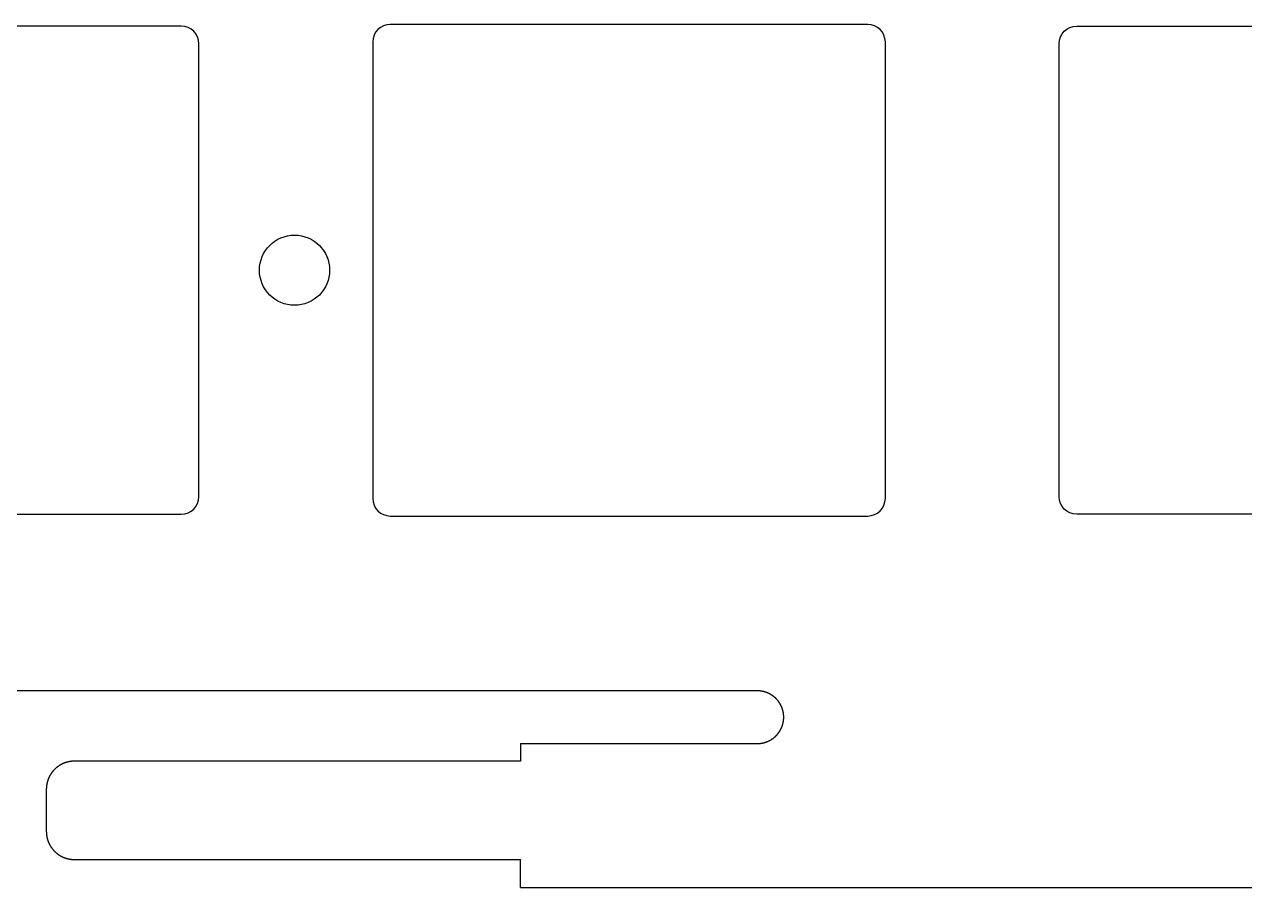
# Model space of a CAD drawing. Header units: millimetres. Extents: x -11 to 340, y -118 to 18.
# Drawn here: x 135.18 to 169.93, y -117.6 to -93.01 of the extents above; entities that cross this region are included whole.
import ezdxf

# ---------------------------------------------------------------- set-up
doc = ezdxf.new("R2010")
doc.units = ezdxf.units.MM
doc.header["$MEASUREMENT"] = 0
doc.layers.get('0').update_dxf_attribs({"linetype": 'CONTINUOUS'})
doc.layers.add('BLACK', color=7, linetype='CONTINUOUS')

msp = doc.modelspace()

# ---------------------------------------------------------------- linework, layer by layer
for points in [[(126.55, -106.4625, 0.414212391), (127.05, -106.9625), (139.65, -106.9625, 0.414212391), (140.15, -106.4625), (140.15, -93.5625, 0.414212391), (139.65, -93.0625), (127.05, -93.0625, 0.414212391), (126.55, -93.5625)], [(159.2, -93.0125), (145.6, -93.0125, 0.414212391), (145.1, -93.5125), (145.1, -106.5125, 0.414212391), (145.6, -107.0125), (159.2, -107.0125, 0.414213562), (159.7, -106.5125), (159.7, -93.5125, 0.414213562)], [(164.65, -106.4625), (164.65, -93.5625, -0.414213562), (165.15, -93.0625), (177.75, -93.0625, -0.414213562), (178.25, -93.5625), (178.25, -106.4625, -0.414213562), (177.75, -106.9625), (165.15, -106.9625, -0.414213562)]]:
    msp.add_lwpolyline(points, format="xyb", close=True)
msp.add_circle((142.875, -100.0125), 1)
at = {"layer": 'BLACK', "linetype": 'Continuous'}
for p, q in [((156.05625, -111.9925), (111.82757, -111.9925)), ((156.057047, -111.9925), (156.05625, -111.9925)), ((156.060964, -111.992515), (156.057047, -111.9925)), ((156.064876, -111.992549), (156.060964, -111.992515)), ((156.068789, -111.992603), (156.064876, -111.992549)), ((156.072697, -111.992677), (156.068789, -111.992603)), ((156.076604, -111.992771), (156.072697, -111.992677)), ((156.080507, -111.992885), (156.076604, -111.992771)), ((156.084409, -111.993019), (156.080507, -111.992885)), ((156.088306, -111.993173), (156.084409, -111.993019)), ((156.092204, -111.993347), (156.088306, -111.993173)), ((156.096096, -111.99354), (156.092204, -111.993347)), ((156.099987, -111.993754), (156.096096, -111.99354)), ((156.103873, -111.993988), (156.099987, -111.993754)), ((156.107759, -111.994241), (156.103873, -111.993988)), ((156.11164, -111.994514), (156.107759, -111.994241)), ((156.11552, -111.994808), (156.11164, -111.994514)), ((156.119394, -111.995121), (156.11552, -111.994808)), ((156.123268, -111.995453), (156.119394, -111.995121)), ((156.127136, -111.995806), (156.123268, -111.995453)), ((156.131003, -111.996179), (156.127136, -111.995806)), ((156.134864, -111.996571), (156.131003, -111.996179)), ((156.138725, -111.996983), (156.134864, -111.996571)), ((156.14258, -111.997415), (156.138725, -111.996983)), ((156.146433, -111.997866), (156.14258, -111.997415)), ((156.150281, -111.998338), (156.146433, -111.997866)), ((156.154128, -111.998829), (156.150281, -111.998338)), ((156.157968, -111.99934), (156.154128, -111.998829)), ((156.161808, -111.99987), (156.157968, -111.99934)), ((156.165641, -112.00042), (156.161808, -111.99987)), ((156.169472, -112.00099), (156.165641, -112.00042)), ((156.173298, -112.00158), (156.169472, -112.00099)), ((156.177121, -112.002189), (156.173298, -112.00158)), ((156.180939, -112.002818), (156.177121, -112.002189)), ((156.184754, -112.003466), (156.180939, -112.002818)), ((156.188563, -112.004134), (156.184754, -112.003466)), ((156.192371, -112.004822), (156.188563, -112.004134)), ((156.196171, -112.005529), (156.192371, -112.004822)), ((156.19997, -112.006256), (156.196171, -112.005529)), ((156.203762, -112.007002), (156.19997, -112.006256)), ((156.207551, -112.007768), (156.203762, -112.007002)), ((156.211334, -112.008553), (156.207551, -112.007768)), ((156.215115, -112.009358), (156.211334, -112.008553)), ((156.218888, -112.010182), (156.215115, -112.009358)), ((156.222659, -112.011026), (156.218888, -112.010182)), ((156.226423, -112.011889), (156.222659, -112.011026)), ((156.230184, -112.012772), (156.226423, -112.011889)), ((156.233938, -112.013674), (156.230184, -112.012772)), ((156.23769, -112.014596), (156.233938, -112.013674)), ((156.241433, -112.015536), (156.23769, -112.014596)), ((156.245174, -112.016496), (156.241433, -112.015536)), ((156.248908, -112.017476), (156.245174, -112.016496)), ((156.252638, -112.018475), (156.248908, -112.017476)), ((156.256361, -112.019492), (156.252638, -112.018475)), ((156.26008, -112.02053), (156.256361, -112.019492)), ((156.263792, -112.021586), (156.26008, -112.02053)), ((156.2675, -112.022662), (156.263792, -112.021586)), ((156.2712, -112.023757), (156.2675, -112.022662)), ((156.274897, -112.024871), (156.2712, -112.023757)), ((156.278586, -112.026004), (156.274897, -112.024871)), ((156.282271, -112.027157), (156.278586, -112.026004)), ((156.285947, -112.028328), (156.282271, -112.027157)), ((156.28962, -112.029519), (156.285947, -112.028328)), ((156.293285, -112.030728), (156.28962, -112.029519)), ((156.296945, -112.031957), (156.293285, -112.030728)), ((156.300597, -112.033204), (156.296945, -112.031957)), ((156.304244, -112.034471), (156.300597, -112.033204)), ((156.307883, -112.035756), (156.304244, -112.034471)), ((156.311518, -112.037061), (156.307883, -112.035756)), ((156.315144, -112.038384), (156.311518, -112.037061)), ((156.318765, -112.039726), (156.315144, -112.038384)), ((156.322377, -112.041087), (156.318765, -112.039726)), ((156.325984, -112.042467), (156.322377, -112.041087)), ((156.329582, -112.043865), (156.325984, -112.042467)), ((156.333176, -112.045282), (156.329582, -112.043865)), ((156.33676, -112.046718), (156.333176, -112.045282)), ((156.340338, -112.048173), (156.33676, -112.046718)), ((156.343908, -112.049646), (156.340338, -112.048173)), ((156.347472, -112.051138), (156.343908, -112.049646)), ((156.351027, -112.052648), (156.347472, -112.051138)), ((156.354576, -112.054177), (156.351027, -112.052648)), ((156.358115, -112.055724), (156.354576, -112.054177)), ((156.361649, -112.057291), (156.358115, -112.055724)), ((156.365172, -112.058875), (156.361649, -112.057291)), ((156.36869, -112.060478), (156.365172, -112.058875)), ((156.372198, -112.062098), (156.36869, -112.060478)), ((156.3757, -112.063738), (156.372198, -112.062098)), ((156.379191, -112.065395), (156.3757, -112.063738)), ((156.382676, -112.067072), (156.379191, -112.065395)), ((156.386151, -112.068765), (156.382676, -112.067072)), ((156.389619, -112.070478), (156.386151, -112.068765)), ((156.393077, -112.072208), (156.389619, -112.070478)), ((156.396528, -112.073957), (156.393077, -112.072208)), ((156.399969, -112.075723), (156.396528, -112.073957)), ((156.403403, -112.077507), (156.399969, -112.075723)), ((156.406826, -112.079309), (156.403403, -112.077507)), ((156.410241, -112.08113), (156.406826, -112.079309)), ((156.413646, -112.082967), (156.410241, -112.08113)), ((156.417043, -112.084824), (156.413646, -112.082967)), ((156.42043, -112.086697), (156.417043, -112.084824)), ((156.423808, -112.088588), (156.42043, -112.086697)), ((156.427176, -112.090497), (156.423808, -112.088588)), ((156.430536, -112.092424), (156.427176, -112.090497)), ((156.433884, -112.094368), (156.430536, -112.092424)), ((156.437224, -112.096329), (156.433884, -112.094368)), ((156.440553, -112.098308), (156.437224, -112.096329)), ((156.443874, -112.100305), (156.440553, -112.098308)), ((156.447183, -112.102318), (156.443874, -112.100305)), ((156.450483, -112.10435), (156.447183, -112.102318)), ((156.453772, -112.106398), (156.450483, -112.10435)), ((156.457052, -112.108463), (156.453772, -112.106398)), ((156.46032, -112.110546), (156.457052, -112.108463)), ((156.463579, -112.112646), (156.46032, -112.110546)), ((156.466827, -112.114762), (156.463579, -112.112646)), ((156.470064, -112.116896), (156.466827, -112.114762)), ((156.47329, -112.119046), (156.470064, -112.116896)), ((156.476506, -112.121214), (156.47329, -112.119046)), ((156.479711, -112.123398), (156.476506, -112.121214)), ((156.482905, -112.125599), (156.479711, -112.123398)), ((156.486087, -112.127816), (156.482905, -112.125599)), ((156.489259, -112.13005), (156.486087, -112.127816)), ((156.492419, -112.1323), (156.489259, -112.13005)), ((156.495568, -112.134568), (156.492419, -112.1323)), ((156.498705, -112.136851), (156.495568, -112.134568)), ((156.501831, -112.139151), (156.498705, -112.136851)), ((156.504945, -112.141467), (156.501831, -112.139151)), ((156.508047, -112.143799), (156.504945, -112.141467)), ((156.511138, -112.146148), (156.508047, -112.143799)), ((156.514217, -112.148512), (156.511138, -112.146148)), ((156.517283, -112.150893), (156.514217, -112.148512)), ((156.520338, -112.153289), (156.517283, -112.150893)), ((156.52338, -112.155701), (156.520338, -112.153289)), ((156.52641, -112.15813), (156.52338, -112.155701)), ((156.529427, -112.160573), (156.52641, -112.15813)), ((156.532433, -112.163033), (156.529427, -112.160573)), ((156.535425, -112.165508), (156.532433, -112.163033)), ((156.538405, -112.167998), (156.535425, -112.165508)), ((156.541373, -112.170504), (156.538405, -112.167998)), ((156.544327, -112.173026), (156.541373, -112.170504)), ((156.547269, -112.175562), (156.544327, -112.173026)), ((156.550197, -112.178114), (156.547269, -112.175562)), ((156.553113, -112.180681), (156.550197, -112.178114)), ((156.556015, -112.183263), (156.553113, -112.180681)), ((156.558904, -112.18586), (156.556015, -112.183263)), ((156.56178, -112.188472), (156.558904, -112.18586)), ((156.564642, -112.191099), (156.56178, -112.188472)), ((156.567491, -112.19374), (156.564642, -112.191099)), ((156.570326, -112.196397), (156.567491, -112.19374)), ((156.573148, -112.199067), (156.570326, -112.196397)), ((156.575955, -112.201753), (156.573148, -112.199067)), ((156.578749, -112.204452), (156.575955, -112.201753)), ((156.581529, -112.207166), (156.578749, -112.204452)), ((156.584295, -112.209895), (156.581529, -112.207166)), ((156.587047, -112.212637), (156.584295, -112.209895)), ((156.592508, -112.218165), (156.587047, -112.212637)), ((156.597912, -112.223748), (156.592508, -112.218165)), ((156.603258, -112.229386), (156.597912, -112.223748)), ((156.608545, -112.235078), (156.603258, -112.229386)), ((156.613772, -112.240824), (156.608545, -112.235078)), ((156.61894, -112.246624), (156.613772, -112.240824)), ((156.624048, -112.252475), (156.61894, -112.246624)), ((156.629094, -112.258379), (156.624048, -112.252475)), ((156.634079, -112.264333), (156.629094, -112.258379)), ((156.639001, -112.270337), (156.634079, -112.264333)), ((156.643861, -112.276391), (156.639001, -112.270337)), ((156.648657, -112.282494), (156.643861, -112.276391)), ((156.65339, -112.288645), (156.648657, -112.282494)), ((156.658057, -112.294843), (156.65339, -112.288645)), ((156.66266, -112.301087), (156.658057, -112.294843)), ((156.667198, -112.307378), (156.66266, -112.301087)), ((156.671669, -112.313714), (156.667198, -112.307378)), ((156.676074, -112.320094), (156.671669, -112.313714)), ((156.680412, -112.326517), (156.676074, -112.320094)), ((156.684682, -112.332984), (156.680412, -112.326517)), ((156.688884, -112.339493), (156.684682, -112.332984)), ((156.693019, -112.346044), (156.688884, -112.339493)), ((156.697084, -112.352635), (156.693019, -112.346044)), ((156.70108, -112.359266), (156.697084, -112.352635)), ((156.705006, -112.365936), (156.70108, -112.359266)), ((156.708863, -112.372645), (156.705006, -112.365936)), ((156.712649, -112.379392), (156.708863, -112.372645)), ((156.716364, -112.386176), (156.712649, -112.379392)), ((156.720007, -112.392996), (156.716364, -112.386176)), ((156.72358, -112.399852), (156.720007, -112.392996)), ((156.72708, -112.406743), (156.72358, -112.399852)), ((156.730508, -112.413668), (156.72708, -112.406743)), ((156.733864, -112.420627), (156.730508, -112.413668)), ((156.737146, -112.427618), (156.733864, -112.420627)), ((156.740356, -112.434642), (156.737146, -112.427618)), ((156.743492, -112.441697), (156.740356, -112.434642)), ((156.746554, -112.448782), (156.743492, -112.441697)), ((156.749542, -112.455898), (156.746554, -112.448782)), ((156.752456, -112.463043), (156.749542, -112.455898)), ((156.755295, -112.470217), (156.752456, -112.463043)), ((156.758059, -112.477419), (156.755295, -112.470217)), ((156.760749, -112.484648), (156.758059, -112.477419)), ((156.763362, -112.491903), (156.760749, -112.484648)), ((156.765901, -112.499185), (156.763362, -112.491903)), ((156.768363, -112.506493), (156.765901, -112.499185)), ((156.77075, -112.513825), (156.768363, -112.506493)), ((156.77306, -112.521181), (156.77075, -112.513825)), ((156.775295, -112.528561), (156.77306, -112.521181)), ((156.777452, -112.535964), (156.775295, -112.528561)), ((156.779533, -112.543389), (156.777452, -112.535964)), ((156.781537, -112.550836), (156.779533, -112.543389)), ((156.783464, -112.558304), (156.781537, -112.550836)), ((156.785314, -112.565792), (156.783464, -112.558304)), ((156.787086, -112.573301), (156.785314, -112.565792)), ((156.788781, -112.580829), (156.787086, -112.573301)), ((156.790398, -112.588376), (156.788781, -112.580829)), ((156.780275, -112.938888), (156.781274, -112.935158)), ((156.781274, -112.935158), (156.782254, -112.931425)), ((156.782254, -112.931425), (156.783214, -112.927684)), ((156.783214, -112.927684), (156.784154, -112.92394)), ((156.784154, -112.92394), (156.785076, -112.920189)), ((156.785076, -112.920189), (156.785978, -112.916435)), ((156.785978, -112.916435), (156.786861, -112.912673)), ((156.786861, -112.912673), (156.787724, -112.908909)), ((156.787724, -112.908909), (156.788568, -112.905138)), ((156.788568, -112.905138), (156.789392, -112.901365)), ((156.789392, -112.901365), (156.790197, -112.897584)), ((156.790197, -112.897584), (156.790982, -112.893802)), ((156.791937, -112.595941), (156.790398, -112.588376)), ((156.790982, -112.893802), (156.791748, -112.890012)), ((156.791748, -112.890012), (156.792494, -112.88622)), ((156.793399, -112.603524), (156.791937, -112.595941)), ((156.792494, -112.88622), (156.793221, -112.882421)), ((156.793221, -112.882421), (156.793928, -112.878621)), ((156.794782, -112.611124), (156.793399, -112.603524)), ((156.793928, -112.878621), (156.794616, -112.874814)), ((156.794616, -112.874814), (156.795284, -112.871005)), ((156.796087, -112.618741), (156.794782, -112.611124)), ((156.795284, -112.871005), (156.795932, -112.867189)), ((156.795932, -112.867189), (156.796561, -112.863372)), ((156.797314, -112.626375), (156.796087, -112.618741)), ((156.796561, -112.863372), (156.79717, -112.859548)), ((156.79717, -112.859548), (156.79776, -112.855723)), ((156.798463, -112.634024), (156.797314, -112.626375)), ((156.79776, -112.855723), (156.79833, -112.851891)), ((156.79833, -112.851891), (156.79888, -112.848058)), ((156.799533, -112.641688), (156.798463, -112.634024)), ((156.79888, -112.848058), (156.79941, -112.844219)), ((156.79941, -112.844219), (156.799921, -112.840378)), ((156.800524, -112.649367), (156.799533, -112.641688)), ((156.799921, -112.840378), (156.800412, -112.836531)), ((156.800412, -112.836531), (156.800884, -112.832684)), ((156.801437, -112.65706), (156.800524, -112.649367)), ((156.800884, -112.832684), (156.801335, -112.82883)), ((156.801335, -112.82883), (156.801767, -112.824975)), ((156.802271, -112.664768), (156.801437, -112.65706)), ((156.801767, -112.824975), (156.802179, -112.821115)), ((156.802179, -112.821115), (156.802571, -112.817253)), ((156.803025, -112.672488), (156.802271, -112.664768)), ((156.802571, -112.817253), (156.802944, -112.813386)), ((156.802944, -112.813386), (156.803297, -112.809518)), ((156.803701, -112.680221), (156.803025, -112.672488)), ((156.803297, -112.809518), (156.803629, -112.805644)), ((156.803629, -112.805644), (156.803942, -112.80177)), ((156.804298, -112.687967), (156.803701, -112.680221)), ((156.803942, -112.80177), (156.804236, -112.79789)), ((156.804236, -112.79789), (156.804509, -112.794009)), ((156.804815, -112.695725), (156.804298, -112.687967)), ((156.804509, -112.794009), (156.804762, -112.790124)), ((156.804762, -112.790124), (156.804996, -112.786237)), ((156.805253, -112.703494), (156.804815, -112.695725)), ((156.804996, -112.786237), (156.80521, -112.782346)), ((156.80521, -112.782346), (156.805403, -112.778454)), ((156.805612, -112.711275), (156.805253, -112.703494)), ((156.805403, -112.778454), (156.805577, -112.774557)), ((156.805577, -112.774557), (156.805731, -112.770659)), ((156.805891, -112.719066), (156.805612, -112.711275)), ((156.805731, -112.770659), (156.805865, -112.766757)), ((156.805865, -112.766757), (156.805979, -112.762854)), ((156.80609, -112.726868), (156.805891, -112.719066)), ((156.805979, -112.762854), (156.806073, -112.758947)), ((156.806073, -112.758947), (156.806147, -112.755039)), ((156.80621, -112.734679), (156.80609, -112.726868)), ((156.806147, -112.755039), (156.806201, -112.751127)), ((156.806201, -112.751127), (156.806235, -112.747214)), ((156.80625, -112.7425), (156.80621, -112.734679)), ((156.806235, -112.747214), (156.80625, -112.743297)), ((156.80625, -112.743297), (156.80625, -112.7425)), ((156.575003, -113.284162), (156.580586, -113.278758)), ((156.580586, -113.278758), (156.586113, -113.273297)), ((156.586113, -113.273297), (156.588855, -113.270545)), ((156.588855, -113.270545), (156.591584, -113.267779)), ((156.591584, -113.267779), (156.594298, -113.264999)), ((156.594298, -113.264999), (156.596998, -113.262206)), ((156.596998, -113.262206), (156.599683, -113.259398)), ((156.599683, -113.259398), (156.602354, -113.256576)), ((156.602354, -113.256576), (156.60501, -113.253741)), ((156.60501, -113.253741), (156.607651, -113.250892)), ((156.607651, -113.250892), (156.610278, -113.24803)), ((156.610278, -113.24803), (156.61289, -113.245154)), ((156.61289, -113.245154), (156.615487, -113.242265)), ((156.615487, -113.242265), (156.618069, -113.239363)), ((156.618069, -113.239363), (156.620636, -113.236448)), ((156.620636, -113.236448), (156.623188, -113.233519)), ((156.623188, -113.233519), (156.625724, -113.230577)), ((156.625724, -113.230577), (156.628246, -113.227623)), ((156.628246, -113.227623), (156.630752, -113.224656)), ((156.630752, -113.224656), (156.633242, -113.221676)), ((156.633242, -113.221676), (156.635717, -113.218683)), ((156.635717, -113.218683), (156.638177, -113.215678)), ((156.638177, -113.215678), (156.64062, -113.21266)), ((156.64062, -113.21266), (156.643049, -113.20963)), ((156.643049, -113.20963), (156.645461, -113.206588)), ((156.645461, -113.206588), (156.647857, -113.203533)), ((156.647857, -113.203533), (156.650238, -113.200467)), ((156.650238, -113.200467), (156.652602, -113.197388)), ((156.652602, -113.197388), (156.654951, -113.194298)), ((156.654951, -113.194298), (156.657283, -113.191195)), ((156.657283, -113.191195), (156.659599, -113.188081)), ((156.659599, -113.188081), (156.661899, -113.184955)), ((156.661899, -113.184955), (156.664182, -113.181818)), ((156.664182, -113.181818), (156.66645, -113.178669)), ((156.66645, -113.178669), (156.6687, -113.175509)), ((156.6687, -113.175509), (156.670934, -113.172337)), ((156.670934, -113.172337), (156.673151, -113.169155)), ((156.673151, -113.169155), (156.675353, -113.165961)), ((156.675353, -113.165961), (156.677536, -113.162757)), ((156.677536, -113.162757), (156.679704, -113.159541)), ((156.679704, -113.159541), (156.681854, -113.156315)), ((156.681854, -113.156315), (156.683988, -113.153077)), ((156.683988, -113.153077), (156.686104, -113.14983)), ((156.686104, -113.14983), (156.688204, -113.146571)), ((156.688204, -113.146571), (156.690287, -113.143302)), ((156.690287, -113.143302), (156.692352, -113.140023)), ((156.692352, -113.140023), (156.6944, -113.136734)), ((156.6944, -113.136734), (156.696432, -113.133433)), ((156.696432, -113.133433), (156.698445, -113.130124)), ((156.698445, -113.130124), (156.700442, -113.126804)), ((156.700442, -113.126804), (156.702421, -113.123475)), ((156.702421, -113.123475), (156.704382, -113.120134)), ((156.704382, -113.120134), (156.706326, -113.116786)), ((156.706326, -113.116786), (156.708253, -113.113426)), ((156.708253, -113.113426), (156.710162, -113.110059)), ((156.710162, -113.110059), (156.712053, -113.10668)), ((156.712053, -113.10668), (156.713926, -113.103294)), ((156.713926, -113.103294), (156.715783, -113.099896)), ((156.715783, -113.099896), (156.71762, -113.096491)), ((156.71762, -113.096491), (156.719441, -113.093076)), ((156.719441, -113.093076), (156.721243, -113.089653)), ((156.721243, -113.089653), (156.723027, -113.08622)), ((156.723027, -113.08622), (156.724793, -113.082779)), ((156.724793, -113.082779), (156.726542, -113.079328)), ((156.726542, -113.079328), (156.728272, -113.07587)), ((156.728272, -113.07587), (156.729985, -113.072402)), ((156.729985, -113.072402), (156.731678, -113.068927)), ((156.731678, -113.068927), (156.733355, -113.065442)), ((156.733355, -113.065442), (156.735012, -113.06195)), ((156.735012, -113.06195), (156.736652, -113.058448)), ((156.736652, -113.058448), (156.738272, -113.05494)), ((156.738272, -113.05494), (156.739875, -113.051423)), ((156.739875, -113.051423), (156.741459, -113.047899)), ((156.741459, -113.047899), (156.743026, -113.044365)), ((156.743026, -113.044365), (156.744573, -113.040826)), ((156.744573, -113.040826), (156.746102, -113.037277)), ((156.746102, -113.037277), (156.747612, -113.033722)), ((156.747612, -113.033722), (156.749104, -113.030158)), ((156.749104, -113.030158), (156.750577, -113.026589)), ((156.750577, -113.026589), (156.752032, -113.02301)), ((156.752032, -113.02301), (156.753468, -113.019426)), ((156.753468, -113.019426), (156.754885, -113.015833)), ((156.754885, -113.015833), (156.756283, -113.012234)), ((156.756283, -113.012234), (156.757663, -113.008627)), ((156.757663, -113.008627), (156.759024, -113.005015)), ((156.759024, -113.005015), (156.760366, -113.001394)), ((156.760366, -113.001394), (156.761689, -112.997768)), ((156.761689, -112.997768), (156.762994, -112.994134)), ((156.762994, -112.994134), (156.764279, -112.990495)), ((156.764279, -112.990495), (156.765546, -112.986847)), ((156.765546, -112.986847), (156.766793, -112.983195)), ((156.766793, -112.983195), (156.768022, -112.979535)), ((156.768022, -112.979535), (156.769231, -112.975871)), ((156.769231, -112.975871), (156.770422, -112.972198)), ((156.770422, -112.972198), (156.771593, -112.968521)), ((156.771593, -112.968521), (156.772746, -112.964836)), ((156.772746, -112.964836), (156.773879, -112.961148)), ((156.773879, -112.961148), (156.774993, -112.957451)), ((156.774993, -112.957451), (156.776088, -112.95375)), ((156.776088, -112.95375), (156.777164, -112.950042)), ((156.777164, -112.950042), (156.77822, -112.946331)), ((156.77822, -112.946331), (156.779258, -112.942611)), ((156.779258, -112.942611), (156.780275, -112.938888)), ((149.30625, -113.4925), (149.30625, -113.995029)), ((149.30625, -113.4925), (156.05625, -113.4925)), ((156.05625, -113.4925), (156.064071, -113.49246)), ((156.064071, -113.49246), (156.071882, -113.49234)), ((156.071882, -113.49234), (156.079684, -113.492141)), ((156.079684, -113.492141), (156.087475, -113.491862)), ((156.087475, -113.491862), (156.095256, -113.491503)), ((156.095256, -113.491503), (156.103025, -113.491065)), ((156.103025, -113.491065), (156.110783, -113.490548)), ((156.110783, -113.490548), (156.118529, -113.489951)), ((156.118529, -113.489951), (156.126262, -113.489275)), ((156.126262, -113.489275), (156.133983, -113.488521)), ((156.133983, -113.488521), (156.14169, -113.487687)), ((156.14169, -113.487687), (156.149383, -113.486774)), ((156.149383, -113.486774), (156.157062, -113.485783)), ((156.157062, -113.485783), (156.164726, -113.484713)), ((156.164726, -113.484713), (156.172376, -113.483564)), ((156.172376, -113.483564), (156.180009, -113.482337)), ((156.180009, -113.482337), (156.187626, -113.481032)), ((156.187626, -113.481032), (156.195226, -113.479649)), ((156.195226, -113.479649), (156.202809, -113.478187)), ((156.202809, -113.478187), (156.210375, -113.476648)), ((156.210375, -113.476648), (156.217922, -113.475031)), ((156.217922, -113.475031), (156.22545, -113.473336)), ((156.22545, -113.473336), (156.232958, -113.471564)), ((156.232958, -113.471564), (156.240447, -113.469714)), ((156.240447, -113.469714), (156.247915, -113.467787)), ((156.247915, -113.467787), (156.255362, -113.465783)), ((156.255362, -113.465783), (156.262787, -113.463702)), ((156.262787, -113.463702), (156.270189, -113.461545)), ((156.270189, -113.461545), (156.277569, -113.459311)), ((156.277569, -113.459311), (156.284926, -113.457)), ((156.284926, -113.457), (156.292258, -113.454613)), ((156.292258, -113.454613), (156.299565, -113.452151)), ((156.299565, -113.452151), (156.306847, -113.449612)), ((156.306847, -113.449612), (156.314103, -113.446999)), ((156.314103, -113.446999), (156.321332, -113.444309)), ((156.321332, -113.444309), (156.328534, -113.441545)), ((156.328534, -113.441545), (156.335707, -113.438706)), ((156.335707, -113.438706), (156.342852, -113.435792)), ((156.342852, -113.435792), (156.349968, -113.432804)), ((156.349968, -113.432804), (156.357054, -113.429742)), ((156.357054, -113.429742), (156.364109, -113.426606)), ((156.364109, -113.426606), (156.371132, -113.423397)), ((156.371132, -113.423397), (156.378123, -113.420114)), ((156.378123, -113.420114), (156.385082, -113.416758)), ((156.385082, -113.416758), (156.392007, -113.41333)), ((156.392007, -113.41333), (156.398898, -113.40983)), ((156.398898, -113.40983), (156.405754, -113.406258)), ((156.405754, -113.406258), (156.412574, -113.402614)), ((156.412574, -113.402614), (156.419358, -113.398899)), ((156.419358, -113.398899), (156.426105, -113.395113)), ((156.426105, -113.395113), (156.432814, -113.391256)), ((156.432814, -113.391256), (156.439484, -113.38733)), ((156.439484, -113.38733), (156.446116, -113.383334)), ((156.446116, -113.383334), (156.452707, -113.379269)), ((156.452707, -113.379269), (156.459257, -113.375135)), ((156.459257, -113.375135), (156.465766, -113.370932)), ((156.465766, -113.370932), (156.472233, -113.366662)), ((156.472233, -113.366662), (156.478657, -113.362324)), ((156.478657, -113.362324), (156.485037, -113.357919)), ((156.485037, -113.357919), (156.491372, -113.353448)), ((156.491372, -113.353448), (156.497663, -113.34891)), ((156.497663, -113.34891), (156.503908, -113.344308)), ((156.503908, -113.344308), (156.510106, -113.33964)), ((156.510106, -113.33964), (156.516256, -113.334907)), ((156.516256, -113.334907), (156.522359, -113.330111)), ((156.522359, -113.330111), (156.528413, -113.325252)), ((156.528413, -113.325252), (156.534417, -113.320329)), ((156.534417, -113.320329), (156.540372, -113.315344)), ((156.540372, -113.315344), (156.546275, -113.310298)), ((156.546275, -113.310298), (156.552126, -113.305191)), ((156.552126, -113.305191), (156.557926, -113.300023)), ((156.557926, -113.300023), (156.563672, -113.294795)), ((156.563672, -113.294795), (156.569364, -113.289508)), ((156.569364, -113.289508), (156.575003, -113.284162)), ((135.960146, -114.323185), (135.957788, -114.326425)), ((135.96252, -114.319956), (135.960146, -114.323185)), ((135.964911, -114.316739), (135.96252, -114.319956)), ((135.967318, -114.313534), (135.964911, -114.316739)), ((135.969741, -114.31034), (135.967318, -114.313534)), ((135.97218, -114.307158), (135.969741, -114.31034)), ((135.974635, -114.303989), (135.97218, -114.307158)), ((135.977106, -114.300831), (135.974635, -114.303989)), ((135.979593, -114.297686), (135.977106, -114.300831)), ((135.982096, -114.294552), (135.979593, -114.297686)), ((135.984614, -114.291432), (135.982096, -114.294552)), ((135.987149, -114.288323), (135.984614, -114.291432)), ((135.989698, -114.285227), (135.987149, -114.288323)), ((135.992264, -114.282144), (135.989698, -114.285227)), ((135.994844, -114.279073), (135.992264, -114.282144)), ((135.997441, -114.276015), (135.994844, -114.279073)), ((136.000052, -114.27297), (135.997441, -114.276015)), ((136.002679, -114.269938), (136.000052, -114.27297)), ((136.005321, -114.266919), (136.002679, -114.269938)), ((136.007978, -114.263913), (136.005321, -114.266919)), ((136.01065, -114.26092), (136.007978, -114.263913)), ((136.013337, -114.257941), (136.01065, -114.26092)), ((136.016039, -114.254975), (136.013337, -114.257941)), ((136.018756, -114.252022), (136.016039, -114.254975)), ((136.021488, -114.249083), (136.018756, -114.252022)), ((136.024234, -114.246158), (136.021488, -114.249083)), ((136.026994, -114.243246), (136.024234, -114.246158)), ((136.02977, -114.240348), (136.026994, -114.243246)), ((136.032559, -114.237464), (136.02977, -114.240348)), ((136.035363, -114.234593), (136.032559, -114.237464)), ((136.038182, -114.231737), (136.035363, -114.234593)), ((136.043861, -114.226067), (136.038182, -114.231737)), ((136.049596, -114.220454), (136.043861, -114.226067)), ((136.055386, -114.214899), (136.049596, -114.220454)), ((136.061232, -114.209401), (136.055386, -114.214899)), ((136.067131, -114.203963), (136.061232, -114.209401)), ((136.073084, -114.198584), (136.067131, -114.203963)), ((136.07909, -114.193266), (136.073084, -114.198584)), ((136.085148, -114.188008), (136.07909, -114.193266)), ((136.091258, -114.182811), (136.085148, -114.188008)), ((136.097418, -114.177676), (136.091258, -114.182811)), ((136.103628, -114.172603), (136.097418, -114.177676)), ((136.109888, -114.167593), (136.103628, -114.172603)), ((136.116196, -114.162647), (136.109888, -114.167593)), ((136.122553, -114.157765), (136.116196, -114.162647)), ((136.128956, -114.152947), (136.122553, -114.157765)), ((136.135407, -114.148194), (136.128956, -114.152947)), ((136.141903, -114.143507), (136.135407, -114.148194)), ((136.148444, -114.138885), (136.141903, -114.143507)), ((136.15503, -114.134331), (136.148444, -114.138885)), ((136.161659, -114.129843), (136.15503, -114.134331)), ((136.168332, -114.125422), (136.161659, -114.129843)), ((136.175047, -114.12107), (136.168332, -114.125422)), ((136.181804, -114.116785), (136.175047, -114.12107)), ((136.188601, -114.11257), (136.181804, -114.116785)), ((136.195439, -114.108423), (136.188601, -114.11257)), ((136.202316, -114.104346), (136.195439, -114.108423)), ((136.209232, -114.100339), (136.202316, -114.104346)), ((136.216186, -114.096402), (136.209232, -114.100339)), ((136.223177, -114.092536), (136.216186, -114.096402)), ((136.230205, -114.088741), (136.223177, -114.092536)), ((136.237269, -114.085017), (136.230205, -114.088741)), ((136.244368, -114.081366), (136.237269, -114.085017)), ((136.251502, -114.077786), (136.244368, -114.081366)), ((136.25867, -114.074278), (136.251502, -114.077786)), ((136.265871, -114.070844), (136.25867, -114.074278)), ((136.273104, -114.067482), (136.265871, -114.070844)), ((136.28037, -114.064194), (136.273104, -114.067482)), ((136.287666, -114.060979), (136.28037, -114.064194)), ((136.294993, -114.057838), (136.287666, -114.060979)), ((136.30235, -114.054772), (136.294993, -114.057838)), ((136.309736, -114.051779), (136.30235, -114.054772)), ((136.317151, -114.048862), (136.309736, -114.051779)), ((136.324594, -114.046019), (136.317151, -114.048862)), ((136.332064, -114.043251), (136.324594, -114.046019)), ((136.33956, -114.040559), (136.332064, -114.043251)), ((136.347083, -114.037942), (136.33956, -114.040559)), ((136.35463, -114.035401), (136.347083, -114.037942)), ((136.362203, -114.032936), (136.35463, -114.035401)), ((136.3698, -114.030547), (136.362203, -114.032936)), ((136.37742, -114.028235), (136.3698, -114.030547)), ((136.385064, -114.025999), (136.37742, -114.028235)), ((136.39273, -114.02384), (136.385064, -114.025999)), ((136.400417, -114.021757), (136.39273, -114.02384)), ((136.408126, -114.019752), (136.400417, -114.021757)), ((136.415856, -114.017824), (136.408126, -114.019752)), ((136.423606, -114.015973), (136.415856, -114.017824)), ((136.431375, -114.0142), (136.423606, -114.015973)), ((136.439164, -114.012504), (136.431375, -114.0142)), ((136.44697, -114.010886), (136.439164, -114.012504)), ((136.454795, -114.009346), (136.44697, -114.010886)), ((136.462638, -114.007884), (136.454795, -114.009346)), ((136.470497, -114.0065), (136.462638, -114.007884)), ((136.478373, -114.005194), (136.470497, -114.0065)), ((136.486265, -114.003967), (136.478373, -114.005194)), ((136.494172, -114.002818), (136.486265, -114.003967)), ((136.502095, -114.001748), (136.494172, -114.002818)), ((136.510032, -114.000756), (136.502095, -114.001748)), ((136.517983, -113.999843), (136.510032, -114.000756)), ((136.525947, -113.999009), (136.517983, -113.999843)), ((136.533925, -113.998254), (136.525947, -113.999009)), ((136.541916, -113.997578), (136.533925, -113.998254)), ((136.549919, -113.996982), (136.541916, -113.997578)), ((136.557934, -113.996464), (136.549919, -113.996982)), ((136.56596, -113.996026), (136.557934, -113.996464)), ((136.573998, -113.995667), (136.56596, -113.996026)), ((136.582046, -113.995388), (136.573998, -113.995667)), ((136.590104, -113.995189), (136.582046, -113.995388)), ((136.598172, -113.995069), (136.590104, -113.995189)), ((136.60625, -113.995029), (136.598172, -113.995069)), ((149.30625, -113.995029), (136.60625, -113.995029)), ((135.815926, -114.670235), (135.815317, -114.674189)), ((135.816554, -114.666289), (135.815926, -114.670235)), ((135.817203, -114.662344), (135.816554, -114.666289)), ((135.81787, -114.658405), (135.817203, -114.662344)), ((135.818558, -114.654468), (135.81787, -114.658405)), ((135.819265, -114.650538), (135.818558, -114.654468)), ((135.819992, -114.646609), (135.819265, -114.650538)), ((135.820737, -114.642688), (135.819992, -114.646609)), ((135.821503, -114.638768), (135.820737, -114.642688)), ((135.822288, -114.634855), (135.821503, -114.638768)), ((135.823093, -114.630945), (135.822288, -114.634855)), ((135.823917, -114.627041), (135.823093, -114.630945)), ((135.824761, -114.623139), (135.823917, -114.627041)), ((135.825624, -114.619245), (135.824761, -114.623139)), ((135.826507, -114.615353), (135.825624, -114.619245)), ((135.827409, -114.611469), (135.826507, -114.615353)), ((135.82833, -114.607587), (135.827409, -114.611469)), ((135.829271, -114.603712), (135.82833, -114.607587)), ((135.830231, -114.59984), (135.829271, -114.603712)), ((135.831211, -114.595976), (135.830231, -114.59984)), ((135.83221, -114.592114), (135.831211, -114.595976)), ((135.833228, -114.58826), (135.83221, -114.592114)), ((135.834265, -114.584409), (135.833228, -114.58826)), ((135.835322, -114.580566), (135.834265, -114.584409)), ((135.836398, -114.576726), (135.835322, -114.580566)), ((135.837493, -114.572894), (135.836398, -114.576726)), ((135.838608, -114.569065), (135.837493, -114.572894)), ((135.839741, -114.565244), (135.838608, -114.569065)), ((135.840894, -114.561427), (135.839741, -114.565244)), ((135.842066, -114.557618), (135.840894, -114.561427)), ((135.843257, -114.553813), (135.842066, -114.557618)), ((135.844467, -114.550016), (135.843257, -114.553813)), ((135.845697, -114.546222), (135.844467, -114.550016)), ((135.846945, -114.542438), (135.845697, -114.546222)), ((135.848212, -114.538657), (135.846945, -114.542438)), ((135.849498, -114.534884), (135.848212, -114.538657)), ((135.850804, -114.531116), (135.849498, -114.534884)), ((135.852128, -114.527357), (135.850804, -114.531116)), ((135.853471, -114.523602), (135.852128, -114.527357)), ((135.854833, -114.519856), (135.853471, -114.523602)), ((135.856214, -114.516114), (135.854833, -114.519856)), ((135.857614, -114.512381), (135.856214, -114.516114)), ((135.859032, -114.508654), (135.857614, -114.512381)), ((135.860469, -114.504935), (135.859032, -114.508654)), ((135.861926, -114.501221), (135.860469, -114.504935)), ((135.8634, -114.497516), (135.861926, -114.501221)), ((135.864894, -114.493817), (135.8634, -114.497516)), ((135.866406, -114.490126), (135.864894, -114.493817)), ((135.867937, -114.486441), (135.866406, -114.490126)), ((135.869486, -114.482766), (135.867937, -114.486441)), ((135.871054, -114.479096), (135.869486, -114.482766)), ((135.87264, -114.475436), (135.871054, -114.479096)), ((135.874245, -114.471781), (135.87264, -114.475436)), ((135.875868, -114.468136), (135.874245, -114.471781)), ((135.87751, -114.464497), (135.875868, -114.468136)), ((135.87917, -114.460868), (135.87751, -114.464497)), ((135.880848, -114.457245), (135.87917, -114.460868)), ((135.882545, -114.453632), (135.880848, -114.457245)), ((135.88426, -114.450026), (135.882545, -114.453632)), ((135.885993, -114.44643), (135.88426, -114.450026)), ((135.887745, -114.44284), (135.885993, -114.44643)), ((135.889514, -114.43926), (135.887745, -114.44284)), ((135.891302, -114.435687), (135.889514, -114.43926)), ((135.893107, -114.432125), (135.891302, -114.435687)), ((135.894931, -114.428569), (135.893107, -114.432125)), ((135.896772, -114.425024), (135.894931, -114.428569)), ((135.898632, -114.421487), (135.896772, -114.425024)), ((135.90051, -114.41796), (135.898632, -114.421487)), ((135.902405, -114.41444), (135.90051, -114.41796)), ((135.904318, -114.410931), (135.902405, -114.41444)), ((135.906249, -114.40743), (135.904318, -114.410931)), ((135.908198, -114.40394), (135.906249, -114.40743)), ((135.910164, -114.400457), (135.908198, -114.40394)), ((135.912148, -114.396986), (135.910164, -114.400457)), ((135.91415, -114.393523), (135.912148, -114.396986)), ((135.916168, -114.390071), (135.91415, -114.393523)), ((135.918205, -114.386627), (135.916168, -114.390071)), ((135.920259, -114.383194), (135.918205, -114.386627)), ((135.92233, -114.379771), (135.920259, -114.383194)), ((135.924418, -114.376358), (135.92233, -114.379771)), ((135.926525, -114.372954), (135.924418, -114.376358)), ((135.928647, -114.369562), (135.926525, -114.372954)), ((135.930788, -114.366179), (135.928647, -114.369562)), ((135.932945, -114.362807), (135.930788, -114.366179)), ((135.935119, -114.359445), (135.932945, -114.362807)), ((135.93731, -114.356095), (135.935119, -114.359445)), ((135.939519, -114.352754), (135.93731, -114.356095)), ((135.941744, -114.349425), (135.939519, -114.352754)), ((135.943986, -114.346105), (135.941744, -114.349425)), ((135.946245, -114.342798), (135.943986, -114.346105)), ((135.94852, -114.339501), (135.946245, -114.342798)), ((135.950812, -114.336215), (135.94852, -114.339501)), ((135.953121, -114.33294), (135.950812, -114.336215)), ((135.955446, -114.329678), (135.953121, -114.33294)), ((135.957788, -114.326425), (135.955446, -114.329678)), ((135.806264, -114.790256), (135.80625, -114.794301)), ((135.80625, -114.794301), (135.80625, -114.795029)), ((135.80625, -114.795029), (135.80625, -115.995029)), ((135.806298, -114.786215), (135.806264, -114.790256)), ((135.806351, -114.782174), (135.806298, -114.786215)), ((135.806425, -114.778138), (135.806351, -114.782174)), ((135.806518, -114.774102), (135.806425, -114.778138)), ((135.806632, -114.770071), (135.806518, -114.774102)), ((135.806765, -114.76604), (135.806632, -114.770071)), ((135.806919, -114.762014), (135.806765, -114.76604)), ((135.807092, -114.757988), (135.806919, -114.762014)), ((135.807286, -114.753968), (135.807092, -114.757988)), ((135.807499, -114.749948), (135.807286, -114.753968)), ((135.807732, -114.745933), (135.807499, -114.749948)), ((135.807985, -114.741918), (135.807732, -114.745933)), ((135.808258, -114.737909), (135.807985, -114.741918)), ((135.808551, -114.733901), (135.808258, -114.737909)), ((135.808863, -114.729898), (135.808551, -114.733901)), ((135.809196, -114.725895), (135.808863, -114.729898)), ((135.809548, -114.721899), (135.809196, -114.725895)), ((135.80992, -114.717903), (135.809548, -114.721899)), ((135.810312, -114.713912), (135.80992, -114.717903)), ((135.810724, -114.709923), (135.810312, -114.713912)), ((135.811155, -114.705939), (135.810724, -114.709923)), ((135.811606, -114.701957), (135.811155, -114.705939)), ((135.812077, -114.69798), (135.811606, -114.701957)), ((135.812568, -114.694004), (135.812077, -114.69798)), ((135.813078, -114.690035), (135.812568, -114.694004)), ((135.813608, -114.686066), (135.813078, -114.690035)), ((135.814158, -114.682104), (135.813608, -114.686066)), ((135.814728, -114.678143), (135.814158, -114.682104)), ((135.815317, -114.674189), (135.814728, -114.678143)), ((135.80625, -115.995029), (135.80629, -116.003107)), ((135.80629, -116.003107), (135.80641, -116.011175)), ((135.80641, -116.011175), (135.806609, -116.019233)), ((135.806609, -116.019233), (135.806888, -116.027282)), ((135.806888, -116.027282), (135.807247, -116.035319)), ((135.807247, -116.035319), (135.807685, -116.043345)), ((135.807685, -116.043345), (135.808203, -116.05136)), ((135.808203, -116.05136), (135.808799, -116.059363)), ((135.808799, -116.059363), (135.809475, -116.067354)), ((135.809475, -116.067354), (135.81023, -116.075332)), ((135.81023, -116.075332), (135.811064, -116.083296)), ((135.811064, -116.083296), (135.811977, -116.091247)), ((135.811977, -116.091247), (135.812969, -116.099184)), ((135.812969, -116.099184), (135.814039, -116.107107)), ((135.814039, -116.107107), (135.815188, -116.115014)), ((135.815188, -116.115014), (135.816415, -116.122906)), ((135.816415, -116.122906), (135.817721, -116.130782)), ((135.817721, -116.130782), (135.819105, -116.138641)), ((135.819105, -116.138641), (135.820567, -116.146484)), ((135.820567, -116.146484), (135.822107, -116.154309)), ((135.822107, -116.154309), (135.823725, -116.162116)), ((135.823725, -116.162116), (135.825421, -116.169904)), ((135.825421, -116.169904), (135.827194, -116.177674)), ((135.827194, -116.177674), (135.829045, -116.185423)), ((135.829045, -116.185423), (135.830973, -116.193153)), ((135.830973, -116.193153), (135.832978, -116.200862)), ((135.832978, -116.200862), (135.835061, -116.20855)), ((135.835061, -116.20855), (135.83722, -116.216215)), ((135.83722, -116.216215), (135.839456, -116.223859)), ((135.839456, -116.223859), (135.841768, -116.231479)), ((135.841768, -116.231479), (135.844157, -116.239076)), ((135.844157, -116.239076), (135.846622, -116.246649)), ((135.846622, -116.246649), (135.849163, -116.254197)), ((135.849163, -116.254197), (135.85178, -116.261719)), ((135.85178, -116.261719), (135.854472, -116.269216)), ((135.854472, -116.269216), (135.85724, -116.276686)), ((135.85724, -116.276686), (135.860083, -116.284128)), ((135.860083, -116.284128), (135.863, -116.291543)), ((135.863, -116.291543), (135.865993, -116.298929)), ((135.865993, -116.298929), (135.869059, -116.306286)), ((135.869059, -116.306286), (135.8722, -116.313613)), ((135.8722, -116.313613), (135.875415, -116.32091)), ((135.875415, -116.32091), (135.878703, -116.328175)), ((135.878703, -116.328175), (135.882065, -116.335408)), ((135.882065, -116.335408), (135.885499, -116.342609)), ((135.885499, -116.342609), (135.889007, -116.349777)), ((135.889007, -116.349777), (135.892587, -116.356911)), ((135.892587, -116.356911), (135.896238, -116.36401)), ((135.896238, -116.36401), (135.899962, -116.371074)), ((135.899962, -116.371074), (135.903757, -116.378102)), ((135.903757, -116.378102), (135.907623, -116.385094)), ((135.907623, -116.385094), (135.91156, -116.392048)), ((135.91156, -116.392048), (135.915567, -116.398964)), ((135.915567, -116.398964), (135.919644, -116.405841)), ((135.919644, -116.405841), (135.92379, -116.412678)), ((135.92379, -116.412678), (135.928006, -116.419476)), ((135.928006, -116.419476), (135.93229, -116.426232)), ((135.93229, -116.426232), (135.936643, -116.432947)), ((135.936643, -116.432947), (135.941064, -116.43962)), ((135.941064, -116.43962), (135.945551, -116.446249)), ((135.945551, -116.446249), (135.950106, -116.452835)), ((135.950106, -116.452835), (135.954728, -116.459376)), ((135.954728, -116.459376), (135.959415, -116.465873)), ((135.959415, -116.465873), (135.964168, -116.472323)), ((135.964168, -116.472323), (135.968986, -116.478726)), ((135.968986, -116.478726), (135.973868, -116.485083)), ((135.973868, -116.485083), (135.978814, -116.491391)), ((135.978814, -116.491391), (135.983824, -116.497651)), ((135.983824, -116.497651), (135.988897, -116.503861)), ((135.988897, -116.503861), (135.994032, -116.510021)), ((135.994032, -116.510021), (135.999228, -116.516131)), ((135.999228, -116.516131), (136.004486, -116.522189)), ((136.004486, -116.522189), (136.009805, -116.528195)), ((136.009805, -116.528195), (136.015184, -116.534148)), ((136.015184, -116.534148), (136.020622, -116.540047)), ((136.020622, -116.540047), (136.026119, -116.545893)), ((136.026119, -116.545893), (136.031675, -116.551683)), ((136.031675, -116.551683), (136.037288, -116.557418)), ((136.037288, -116.557418), (136.042958, -116.563097)), ((136.042958, -116.563097), (136.045814, -116.565916)), ((136.045814, -116.565916), (136.048684, -116.56872)), ((136.048684, -116.56872), (136.051568, -116.571509)), ((136.051568, -116.571509), (136.054467, -116.574285)), ((136.054467, -116.574285), (136.057378, -116.577045)), ((136.057378, -116.577045), (136.060304, -116.579792)), ((136.060304, -116.579792), (136.063243, -116.582523)), ((136.063243, -116.582523), (136.066196, -116.58524)), ((136.066196, -116.58524), (136.069162, -116.587942)), ((136.069162, -116.587942), (136.072141, -116.590629)), ((136.072141, -116.590629), (136.075134, -116.593301)), ((136.075134, -116.593301), (136.07814, -116.595958)), ((136.07814, -116.595958), (136.081159, -116.5986)), ((136.081159, -116.5986), (136.084191, -116.601227)), ((136.084191, -116.601227), (136.087236, -116.603838)), ((136.087236, -116.603838), (136.090294, -116.606435)), ((136.090294, -116.606435), (136.093364, -116.609015)), ((136.093364, -116.609015), (136.096448, -116.611581)), ((136.096448, -116.611581), (136.099544, -116.61413)), ((136.099544, -116.61413), (136.102652, -116.616665)), ((136.102652, -116.616665), (136.105773, -116.619183)), ((136.105773, -116.619183), (136.108906, -116.621686)), ((136.108906, -116.621686), (136.112052, -116.624173)), ((136.112052, -116.624173), (136.115209, -116.626644)), ((136.115209, -116.626644), (136.118379, -116.629099)), ((136.118379, -116.629099), (136.121561, -116.631538)), ((136.121561, -116.631538), (136.124754, -116.633961)), ((136.124754, -116.633961), (136.12796, -116.636368)), ((136.12796, -116.636368), (136.131177, -116.638759)), ((136.131177, -116.638759), (136.134406, -116.641133)), ((136.134406, -116.641133), (136.137646, -116.643491)), ((136.137646, -116.643491), (136.140898, -116.645833)), ((136.140898, -116.645833), (136.144161, -116.648158)), ((136.144161, -116.648158), (136.147436, -116.650467)), ((136.147436, -116.650467), (136.150721, -116.652759)), ((136.150721, -116.652759), (136.154019, -116.655035)), ((136.154019, -116.655035), (136.157326, -116.657293)), ((136.157326, -116.657293), (136.160645, -116.659535)), ((136.160645, -116.659535), (136.163974, -116.66176)), ((136.163974, -116.66176), (136.167315, -116.663969)), ((136.167315, -116.663969), (136.170666, -116.66616)), ((136.170666, -116.66616), (136.174028, -116.668334)), ((136.174028, -116.668334), (136.1774, -116.670491)), ((136.1774, -116.670491), (136.180783, -116.672632)), ((136.180783, -116.672632), (136.184175, -116.674754)), ((136.184175, -116.674754), (136.187579, -116.676861)), ((136.187579, -116.676861), (136.190991, -116.678949)), ((136.190991, -116.678949), (136.194415, -116.68102)), ((136.194415, -116.68102), (136.197848, -116.683074)), ((136.197848, -116.683074), (136.201291, -116.685111)), ((136.201291, -116.685111), (136.204743, -116.687129)), ((136.204743, -116.687129), (136.208207, -116.689131)), ((136.208207, -116.689131), (136.211678, -116.691115)), ((136.211678, -116.691115), (136.21516, -116.693081)), ((136.21516, -116.693081), (136.218651, -116.69503)), ((136.218651, -116.69503), (136.222152, -116.696961)), ((136.222152, -116.696961), (136.225661, -116.698874)), ((136.225661, -116.698874), (136.22918, -116.700769)), ((136.22918, -116.700769), (136.232707, -116.702647)), ((136.232707, -116.702647), (136.236245, -116.704507)), ((136.236245, -116.704507), (136.23979, -116.706348)), ((136.23979, -116.706348), (136.243345, -116.708172)), ((136.243345, -116.708172), (136.246908, -116.709977)), ((136.246908, -116.709977), (136.250481, -116.711765)), ((136.250481, -116.711765), (136.25406, -116.713534)), ((136.25406, -116.713534), (136.25765, -116.715286)), ((136.25765, -116.715286), (136.261247, -116.717019)), ((136.261247, -116.717019), (136.264853, -116.718734)), ((136.264853, -116.718734), (136.268466, -116.720431)), ((136.268466, -116.720431), (136.272089, -116.722109)), ((136.272089, -116.722109), (136.275718, -116.723769)), ((136.275718, -116.723769), (136.279357, -116.725411)), ((136.279357, -116.725411), (136.283002, -116.727034)), ((136.283002, -116.727034), (136.286656, -116.728639)), ((136.286656, -116.728639), (136.290317, -116.730225)), ((136.290317, -116.730225), (136.293986, -116.731793)), ((136.293986, -116.731793), (136.297662, -116.733342)), ((136.297662, -116.733342), (136.301347, -116.734873)), ((136.301347, -116.734873), (136.305037, -116.736385)), ((136.305037, -116.736385), (136.308737, -116.737879)), ((136.308737, -116.737879), (136.312441, -116.739353)), ((136.312441, -116.739353), (136.316155, -116.74081)), ((136.316155, -116.74081), (136.319874, -116.742247)), ((136.319874, -116.742247), (136.323602, -116.743665)), ((136.323602, -116.743665), (136.327335, -116.745065)), ((136.327335, -116.745065), (136.331076, -116.746446)), ((136.331076, -116.746446), (136.334823, -116.747808)), ((136.334823, -116.747808), (136.338578, -116.749151)), ((136.338578, -116.749151), (136.342337, -116.750475)), ((136.342337, -116.750475), (136.346105, -116.751781)), ((136.346105, -116.751781), (136.349877, -116.753067)), ((136.349877, -116.753067), (136.353658, -116.754334)), ((136.353658, -116.754334), (136.357443, -116.755582)), ((136.357443, -116.755582), (136.361236, -116.756812)), ((136.361236, -116.756812), (136.365033, -116.758022)), ((136.365033, -116.758022), (136.368839, -116.759213)), ((136.368839, -116.759213), (136.372648, -116.760385)), ((136.372648, -116.760385), (136.376465, -116.761538)), ((136.376465, -116.761538), (136.380286, -116.762671)), ((136.380286, -116.762671), (136.384115, -116.763786)), ((136.384115, -116.763786), (136.387947, -116.764881)), ((136.387947, -116.764881), (136.391787, -116.765957)), ((136.391787, -116.765957), (136.39563, -116.767014)), ((136.39563, -116.767014), (136.399481, -116.768051)), ((136.399481, -116.768051), (136.403335, -116.769069)), ((136.403335, -116.769069), (136.407196, -116.770068)), ((136.407196, -116.770068), (136.411061, -116.771048)), ((136.411061, -116.771048), (136.414933, -116.772008)), ((136.414933, -116.772008), (136.418807, -116.772949)), ((136.418807, -116.772949), (136.422689, -116.77387)), ((136.422689, -116.77387), (136.426574, -116.774772)), ((136.426574, -116.774772), (136.430466, -116.775655)), ((136.430466, -116.775655), (136.43436, -116.776518)), ((136.43436, -116.776518), (136.438262, -116.777362)), ((136.438262, -116.777362), (136.442165, -116.778186)), ((136.442165, -116.778186), (136.446076, -116.778991)), ((136.446076, -116.778991), (136.449989, -116.779776)), ((136.449989, -116.779776), (136.453908, -116.780542)), ((136.453908, -116.780542), (136.45783, -116.781287)), ((136.45783, -116.781287), (136.461758, -116.782014)), ((136.461758, -116.782014), (136.465689, -116.782721)), ((136.465689, -116.782721), (136.469626, -116.783409)), ((136.469626, -116.783409), (136.473564, -116.784076)), ((136.473564, -116.784076), (136.477509, -116.784725)), ((136.477509, -116.784725), (136.481456, -116.785353)), ((136.481456, -116.785353), (136.485409, -116.785962)), ((136.485409, -116.785962), (136.489364, -116.786551)), ((136.489364, -116.786551), (136.493325, -116.787121)), ((136.493325, -116.787121), (136.497287, -116.787671)), ((136.497287, -116.787671), (136.501255, -116.788201)), ((136.501255, -116.788201), (136.505225, -116.788711)), ((136.505225, -116.788711), (136.509201, -116.789202)), ((136.509201, -116.789202), (136.513177, -116.789673)), ((136.513177, -116.789673), (136.51716, -116.790124)), ((136.51716, -116.790124), (136.521144, -116.790555)), ((136.521144, -116.790555), (136.525133, -116.790967)), ((136.525133, -116.790967), (136.529123, -116.791359)), ((136.529123, -116.791359), (136.533119, -116.791731)), ((136.533119, -116.791731), (136.537116, -116.792083)), ((136.537116, -116.792083), (136.541119, -116.792416)), ((136.541119, -116.792416), (136.545122, -116.792728)), ((136.545122, -116.792728), (136.54913, -116.793021)), ((136.54913, -116.793021), (136.553139, -116.793294)), ((136.553139, -116.793294), (136.557154, -116.793547)), ((136.557154, -116.793547), (136.561169, -116.79378)), ((136.561169, -116.79378), (136.565189, -116.793993)), ((136.565189, -116.793993), (136.569209, -116.794187)), ((136.569209, -116.794187), (136.573235, -116.79436)), ((136.573235, -116.79436), (136.577261, -116.794514)), ((136.577261, -116.794514), (136.581292, -116.794647)), ((136.581292, -116.794647), (136.585323, -116.794761)), ((136.585323, -116.794761), (136.589359, -116.794854)), ((136.589359, -116.794854), (136.593395, -116.794928)), ((136.593395, -116.794928), (136.597436, -116.794981)), ((136.597436, -116.794981), (136.601477, -116.795015)), ((136.601477, -116.795015), (136.605522, -116.795029)), ((136.605522, -116.795029), (136.60625, -116.795029)), ((136.60625, -116.795029), (149.30625, -116.795029)), ((149.30625, -117.595029), (149.30625, -116.795029)), ((149.30625, -117.595029), (179.30625, -117.595029))]:
    msp.add_line(p, q, dxfattribs=at)

doc.saveas('drawing.dxf')
